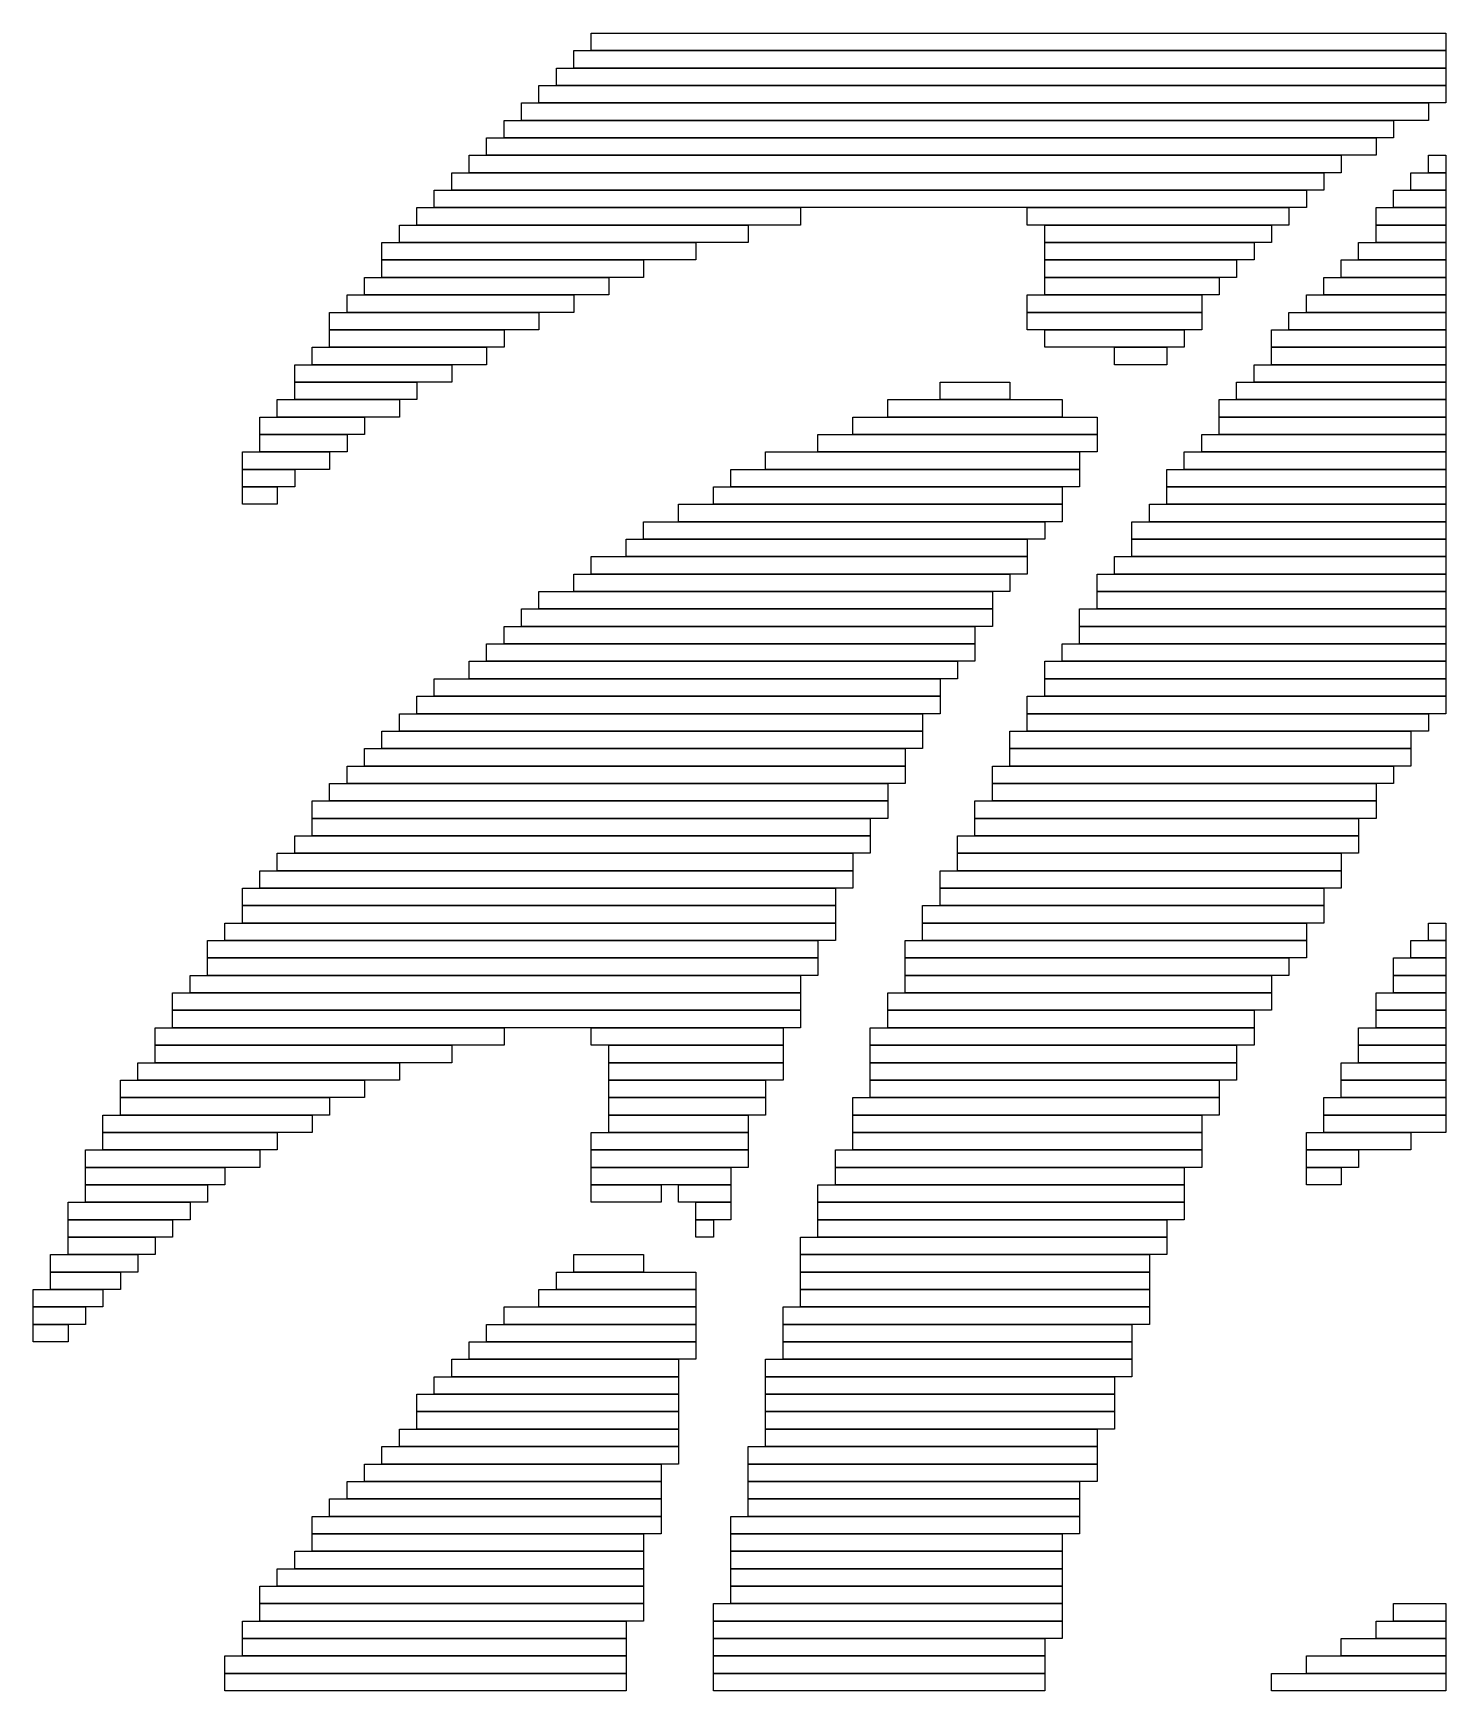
# Model space of a CAD drawing. Extents: x 481 to 562, y 465 to 560.
import ezdxf

# ---------------------------------------------------------------- set-up
doc = ezdxf.new("R2010")
doc.units = 0

msp = doc.modelspace()

# ---------------------------------------------------------------- linework, layer by layer
for p, q in [((513, 560), (562, 560)), ((513, 559), (513, 560)), ((562, 560), (562, 559)), ((512, 559), (562, 559)), ((512, 558), (512, 559)), ((562, 559), (513, 559)), ((562, 559), (562, 558)), ((511, 558), (562, 558)), ((511, 557), (511, 558)), ((562, 558), (512, 558)), ((562, 558), (562, 557)), ((510, 557), (562, 557)), ((510, 556), (510, 557)), ((562, 557), (511, 557)), ((562, 557), (562, 556)), ((509, 556), (561, 556)), ((509, 555), (509, 556)), ((562, 556), (510, 556)), ((561, 556), (561, 555)), ((508, 555), (559, 555)), ((508, 554), (508, 555)), ((561, 555), (509, 555)), ((559, 555), (559, 554)), ((507, 554), (558, 554)), ((507, 553), (507, 554)), ((559, 554), (508, 554)), ((558, 554), (558, 553)), ((506, 553), (556, 553)), ((506, 552), (506, 553)), ((558, 553), (507, 553)), ((556, 553), (556, 552)), ((561, 553), (562, 553)), ((561, 552), (561, 553)), ((562, 553), (562, 552)), ((505, 552), (555, 552)), ((505, 551), (505, 552)), ((556, 552), (506, 552)), ((555, 552), (555, 551)), ((560, 552), (562, 552)), ((560, 551), (560, 552)), ((562, 552), (561, 552)), ((562, 552), (562, 551)), ((504, 551), (554, 551)), ((504, 550), (504, 551)), ((555, 551), (505, 551)), ((554, 551), (554, 550)), ((559, 551), (562, 551)), ((559, 550), (559, 551)), ((562, 551), (560, 551)), ((562, 551), (562, 550)), ((503, 550), (525, 550)), ((503, 549), (503, 550)), ((554, 550), (504, 550)), ((525, 550), (525, 549)), ((538, 550), (553, 550)), ((538, 549), (538, 550)), ((553, 550), (553, 549)), ((558, 550), (562, 550)), ((558, 549), (558, 550)), ((562, 550), (559, 550)), ((562, 550), (562, 549)), ((502, 549), (522, 549)), ((502, 548), (502, 549)), ((525, 549), (503, 549)), ((522, 549), (522, 548)), ((553, 549), (538, 549)), ((539, 549), (552, 549)), ((539, 548), (539, 549)), ((552, 549), (552, 548)), ((562, 549), (558, 549)), ((558, 549), (562, 549)), ((558, 548), (558, 549)), ((562, 549), (562, 548)), ((501, 548), (519, 548)), ((501, 547), (501, 548)), ((522, 548), (502, 548)), ((519, 548), (519, 547)), ((552, 548), (539, 548)), ((539, 548), (551, 548)), ((539, 547), (539, 548)), ((551, 548), (551, 547)), ((557, 548), (562, 548)), ((557, 547), (557, 548)), ((562, 548), (558, 548)), ((562, 548), (562, 547)), ((519, 547), (501, 547)), ((501, 547), (516, 547)), ((501, 546), (501, 547)), ((516, 547), (516, 546)), ((551, 547), (539, 547)), ((539, 547), (550, 547)), ((539, 546), (539, 547)), ((550, 547), (550, 546)), ((556, 547), (562, 547)), ((556, 546), (556, 547)), ((562, 547), (557, 547)), ((562, 547), (562, 546)), ((500, 546), (514, 546)), ((500, 545), (500, 546)), ((516, 546), (501, 546)), ((514, 546), (514, 545)), ((550, 546), (539, 546)), ((539, 546), (549, 546)), ((539, 545), (539, 546)), ((549, 546), (549, 545)), ((555, 546), (562, 546)), ((555, 545), (555, 546)), ((562, 546), (556, 546)), ((562, 546), (562, 545)), ((499, 545), (512, 545)), ((499, 544), (499, 545)), ((514, 545), (500, 545)), ((512, 545), (512, 544)), ((538, 545), (548, 545)), ((538, 544), (538, 545)), ((549, 545), (539, 545)), ((548, 545), (548, 544)), ((554, 545), (562, 545)), ((554, 544), (554, 545)), ((562, 545), (555, 545)), ((562, 545), (562, 544)), ((498, 544), (510, 544)), ((498, 543), (498, 544)), ((512, 544), (499, 544)), ((510, 544), (510, 543)), ((548, 544), (538, 544)), ((538, 544), (548, 544)), ((538, 543), (538, 544)), ((548, 544), (548, 543)), ((553, 544), (562, 544)), ((553, 543), (553, 544)), ((562, 544), (554, 544)), ((562, 544), (562, 543)), ((510, 543), (498, 543)), ((498, 543), (508, 543)), ((498, 542), (498, 543)), ((508, 543), (508, 542)), ((548, 543), (538, 543)), ((539, 543), (547, 543)), ((539, 542), (539, 543)), ((547, 543), (547, 542)), ((552, 543), (562, 543)), ((552, 542), (552, 543)), ((562, 543), (553, 543)), ((562, 543), (562, 542)), ((497, 542), (507, 542)), ((497, 541), (497, 542)), ((508, 542), (498, 542)), ((507, 542), (507, 541)), ((547, 542), (539, 542)), ((543, 542), (546, 542)), ((543, 541), (543, 542)), ((546, 542), (546, 541)), ((562, 542), (552, 542)), ((552, 542), (562, 542)), ((552, 541), (552, 542)), ((562, 542), (562, 541)), ((496, 541), (505, 541)), ((496, 540), (496, 541)), ((507, 541), (497, 541)), ((505, 541), (505, 540)), ((546, 541), (543, 541)), ((551, 541), (562, 541)), ((551, 540), (551, 541)), ((562, 541), (552, 541)), ((562, 541), (562, 540)), ((505, 540), (496, 540)), ((496, 540), (503, 540)), ((496, 539), (496, 540)), ((503, 540), (503, 539)), ((533, 540), (537, 540)), ((533, 539), (533, 540)), ((537, 540), (537, 539)), ((550, 540), (562, 540)), ((550, 539), (550, 540)), ((562, 540), (551, 540)), ((562, 540), (562, 539)), ((495, 539), (502, 539)), ((495, 538), (495, 539)), ((503, 539), (496, 539)), ((502, 539), (502, 538)), ((530, 539), (540, 539)), ((530, 538), (530, 539)), ((537, 539), (533, 539)), ((540, 539), (540, 538)), ((549, 539), (562, 539)), ((549, 538), (549, 539)), ((562, 539), (550, 539)), ((562, 539), (562, 538)), ((494, 538), (500, 538)), ((494, 537), (494, 538)), ((502, 538), (495, 538)), ((500, 538), (500, 537)), ((528, 538), (542, 538)), ((528, 537), (528, 538)), ((540, 538), (530, 538)), ((542, 538), (542, 537)), ((562, 538), (549, 538)), ((549, 538), (562, 538)), ((549, 537), (549, 538)), ((562, 538), (562, 537)), ((500, 537), (494, 537)), ((494, 537), (499, 537)), ((494, 536), (494, 537)), ((499, 537), (499, 536)), ((526, 537), (542, 537)), ((526, 536), (526, 537)), ((542, 537), (528, 537)), ((542, 537), (542, 536)), ((548, 537), (562, 537)), ((548, 536), (548, 537)), ((562, 537), (549, 537)), ((562, 537), (562, 536)), ((493, 536), (498, 536)), ((493, 535), (493, 536)), ((499, 536), (494, 536)), ((498, 536), (498, 535)), ((523, 536), (541, 536)), ((523, 535), (523, 536)), ((542, 536), (526, 536)), ((541, 536), (541, 535)), ((547, 536), (562, 536)), ((547, 535), (547, 536)), ((562, 536), (548, 536)), ((562, 536), (562, 535)), ((498, 535), (493, 535)), ((493, 535), (496, 535)), ((493, 534), (493, 535)), ((496, 535), (496, 534)), ((521, 535), (541, 535)), ((521, 534), (521, 535)), ((541, 535), (523, 535)), ((541, 535), (541, 534)), ((546, 535), (562, 535)), ((546, 534), (546, 535)), ((562, 535), (547, 535)), ((562, 535), (562, 534)), ((496, 534), (493, 534)), ((493, 534), (495, 534)), ((493, 533), (493, 534)), ((495, 534), (495, 533)), ((520, 534), (540, 534)), ((520, 533), (520, 534)), ((541, 534), (521, 534)), ((540, 534), (540, 533)), ((562, 534), (546, 534)), ((546, 534), (562, 534)), ((546, 533), (546, 534)), ((562, 534), (562, 533)), ((495, 533), (493, 533)), ((518, 533), (540, 533)), ((518, 532), (518, 533)), ((540, 533), (520, 533)), ((540, 533), (540, 532)), ((545, 533), (562, 533)), ((545, 532), (545, 533)), ((562, 533), (546, 533)), ((562, 533), (562, 532)), ((516, 532), (539, 532)), ((516, 531), (516, 532)), ((540, 532), (518, 532)), ((539, 532), (539, 531)), ((544, 532), (562, 532)), ((544, 531), (544, 532)), ((562, 532), (545, 532)), ((562, 532), (562, 531)), ((515, 531), (538, 531)), ((515, 530), (515, 531)), ((539, 531), (516, 531)), ((538, 531), (538, 530)), ((562, 531), (544, 531)), ((544, 531), (562, 531)), ((544, 530), (544, 531)), ((562, 531), (562, 530)), ((513, 530), (538, 530)), ((513, 529), (513, 530)), ((538, 530), (515, 530)), ((538, 530), (538, 529)), ((543, 530), (562, 530)), ((543, 529), (543, 530)), ((562, 530), (544, 530)), ((562, 530), (562, 529)), ((512, 529), (537, 529)), ((512, 528), (512, 529)), ((538, 529), (513, 529)), ((537, 529), (537, 528)), ((542, 529), (562, 529)), ((542, 528), (542, 529)), ((562, 529), (543, 529)), ((562, 529), (562, 528)), ((510, 528), (536, 528)), ((510, 527), (510, 528)), ((537, 528), (512, 528)), ((536, 528), (536, 527)), ((562, 528), (542, 528)), ((542, 528), (562, 528)), ((542, 527), (542, 528)), ((562, 528), (562, 527)), ((509, 527), (536, 527)), ((509, 526), (509, 527)), ((536, 527), (510, 527)), ((536, 527), (536, 526)), ((541, 527), (562, 527)), ((541, 526), (541, 527)), ((562, 527), (542, 527)), ((562, 527), (562, 526)), ((508, 526), (535, 526)), ((508, 525), (508, 526)), ((536, 526), (509, 526)), ((535, 526), (535, 525)), ((562, 526), (541, 526)), ((541, 526), (562, 526)), ((541, 525), (541, 526)), ((562, 526), (562, 525)), ((507, 525), (535, 525)), ((507, 524), (507, 525)), ((535, 525), (508, 525)), ((535, 525), (535, 524)), ((540, 525), (562, 525)), ((540, 524), (540, 525)), ((562, 525), (541, 525)), ((562, 525), (562, 524)), ((506, 524), (534, 524)), ((506, 523), (506, 524)), ((535, 524), (507, 524)), ((534, 524), (534, 523)), ((539, 524), (562, 524)), ((539, 523), (539, 524)), ((562, 524), (540, 524)), ((562, 524), (562, 523)), ((504, 523), (533, 523)), ((504, 522), (504, 523)), ((534, 523), (506, 523)), ((533, 523), (533, 522)), ((562, 523), (539, 523)), ((539, 523), (562, 523)), ((539, 522), (539, 523)), ((562, 523), (562, 522)), ((503, 522), (533, 522)), ((503, 521), (503, 522)), ((533, 522), (504, 522)), ((533, 522), (533, 521)), ((538, 522), (562, 522)), ((538, 521), (538, 522)), ((562, 522), (539, 522)), ((562, 522), (562, 521)), ((502, 521), (532, 521)), ((502, 520), (502, 521)), ((533, 521), (503, 521)), ((532, 521), (532, 520)), ((562, 521), (538, 521)), ((538, 521), (561, 521)), ((538, 520), (538, 521)), ((561, 521), (561, 520)), ((501, 520), (532, 520)), ((501, 519), (501, 520)), ((532, 520), (502, 520)), ((532, 520), (532, 519)), ((537, 520), (560, 520)), ((537, 519), (537, 520)), ((561, 520), (538, 520)), ((560, 520), (560, 519)), ((500, 519), (531, 519)), ((500, 518), (500, 519)), ((532, 519), (501, 519)), ((531, 519), (531, 518)), ((560, 519), (537, 519)), ((537, 519), (560, 519)), ((537, 518), (537, 519)), ((560, 519), (560, 518)), ((499, 518), (531, 518)), ((499, 517), (499, 518)), ((531, 518), (500, 518)), ((531, 518), (531, 517)), ((536, 518), (559, 518)), ((536, 517), (536, 518)), ((560, 518), (537, 518)), ((559, 518), (559, 517)), ((498, 517), (530, 517)), ((498, 516), (498, 517)), ((531, 517), (499, 517)), ((530, 517), (530, 516)), ((559, 517), (536, 517)), ((536, 517), (558, 517)), ((536, 516), (536, 517)), ((558, 517), (558, 516)), ((497, 516), (530, 516)), ((497, 515), (497, 516)), ((530, 516), (498, 516)), ((530, 516), (530, 515)), ((535, 516), (558, 516)), ((535, 515), (535, 516)), ((558, 516), (536, 516)), ((558, 516), (558, 515)), ((530, 515), (497, 515)), ((497, 515), (529, 515)), ((497, 514), (497, 515)), ((529, 515), (529, 514)), ((558, 515), (535, 515)), ((535, 515), (557, 515)), ((535, 514), (535, 515)), ((557, 515), (557, 514)), ((496, 514), (529, 514)), ((496, 513), (496, 514)), ((529, 514), (497, 514)), ((529, 514), (529, 513)), ((534, 514), (557, 514)), ((534, 513), (534, 514)), ((557, 514), (535, 514)), ((557, 514), (557, 513)), ((495, 513), (528, 513)), ((495, 512), (495, 513)), ((529, 513), (496, 513)), ((528, 513), (528, 512)), ((557, 513), (534, 513)), ((534, 513), (556, 513)), ((534, 512), (534, 513)), ((556, 513), (556, 512)), ((494, 512), (528, 512)), ((494, 511), (494, 512)), ((528, 512), (495, 512)), ((528, 512), (528, 511)), ((533, 512), (556, 512)), ((533, 511), (533, 512)), ((556, 512), (534, 512)), ((556, 512), (556, 511)), ((493, 511), (527, 511)), ((493, 510), (493, 511)), ((528, 511), (494, 511)), ((527, 511), (527, 510)), ((556, 511), (533, 511)), ((533, 511), (555, 511)), ((533, 510), (533, 511)), ((555, 511), (555, 510)), ((527, 510), (493, 510)), ((493, 510), (527, 510)), ((493, 509), (493, 510)), ((527, 510), (527, 509)), ((532, 510), (555, 510)), ((532, 509), (532, 510)), ((555, 510), (533, 510)), ((555, 510), (555, 509)), ((492, 509), (527, 509)), ((492, 508), (492, 509)), ((527, 509), (493, 509)), ((527, 509), (527, 508)), ((555, 509), (532, 509)), ((532, 509), (554, 509)), ((532, 508), (532, 509)), ((554, 509), (554, 508)), ((561, 509), (562, 509)), ((561, 508), (561, 509)), ((562, 509), (562, 508)), ((491, 508), (526, 508)), ((491, 507), (491, 508)), ((527, 508), (492, 508)), ((526, 508), (526, 507)), ((531, 508), (554, 508)), ((531, 507), (531, 508)), ((554, 508), (532, 508)), ((554, 508), (554, 507)), ((560, 508), (562, 508)), ((560, 507), (560, 508)), ((562, 508), (561, 508)), ((562, 508), (562, 507)), ((526, 507), (491, 507)), ((491, 507), (526, 507)), ((491, 506), (491, 507)), ((526, 507), (526, 506)), ((554, 507), (531, 507)), ((531, 507), (553, 507)), ((531, 506), (531, 507)), ((553, 507), (553, 506)), ((559, 507), (562, 507)), ((559, 506), (559, 507)), ((562, 507), (560, 507)), ((562, 507), (562, 506)), ((490, 506), (525, 506)), ((490, 505), (490, 506)), ((526, 506), (491, 506)), ((525, 506), (525, 505)), ((553, 506), (531, 506)), ((531, 506), (552, 506)), ((531, 505), (531, 506)), ((552, 506), (552, 505)), ((562, 506), (559, 506)), ((559, 506), (562, 506)), ((559, 505), (559, 506)), ((562, 506), (562, 505)), ((489, 505), (525, 505)), ((489, 504), (489, 505)), ((525, 505), (490, 505)), ((525, 505), (525, 504)), ((530, 505), (552, 505)), ((530, 504), (530, 505)), ((552, 505), (531, 505)), ((552, 505), (552, 504)), ((558, 505), (562, 505)), ((558, 504), (558, 505)), ((562, 505), (559, 505)), ((562, 505), (562, 504)), ((525, 504), (489, 504)), ((489, 504), (525, 504)), ((489, 503), (489, 504)), ((525, 504), (525, 503)), ((552, 504), (530, 504)), ((530, 504), (551, 504)), ((530, 503), (530, 504)), ((551, 504), (551, 503)), ((562, 504), (558, 504)), ((558, 504), (562, 504)), ((558, 503), (558, 504)), ((562, 504), (562, 503)), ((488, 503), (508, 503)), ((488, 502), (488, 503)), ((525, 503), (489, 503)), ((508, 503), (508, 502)), ((513, 503), (524, 503)), ((513, 502), (513, 503)), ((524, 503), (524, 502)), ((529, 503), (551, 503)), ((529, 502), (529, 503)), ((551, 503), (530, 503)), ((551, 503), (551, 502)), ((557, 503), (562, 503)), ((557, 502), (557, 503)), ((562, 503), (558, 503)), ((562, 503), (562, 502)), ((508, 502), (488, 502)), ((488, 502), (505, 502)), ((488, 501), (488, 502)), ((505, 502), (505, 501)), ((524, 502), (513, 502)), ((514, 502), (524, 502)), ((514, 501), (514, 502)), ((524, 502), (524, 501)), ((551, 502), (529, 502)), ((529, 502), (550, 502)), ((529, 501), (529, 502)), ((550, 502), (550, 501)), ((562, 502), (557, 502)), ((557, 502), (562, 502)), ((557, 501), (557, 502)), ((562, 502), (562, 501)), ((487, 501), (502, 501)), ((487, 500), (487, 501)), ((505, 501), (488, 501)), ((502, 501), (502, 500)), ((524, 501), (514, 501)), ((514, 501), (524, 501)), ((514, 500), (514, 501)), ((524, 501), (524, 500)), ((550, 501), (529, 501)), ((529, 501), (550, 501)), ((529, 500), (529, 501)), ((550, 501), (550, 500)), ((556, 501), (562, 501)), ((556, 500), (556, 501)), ((562, 501), (557, 501)), ((562, 501), (562, 500)), ((486, 500), (500, 500)), ((486, 499), (486, 500)), ((502, 500), (487, 500)), ((500, 500), (500, 499)), ((524, 500), (514, 500)), ((514, 500), (523, 500)), ((514, 499), (514, 500)), ((523, 500), (523, 499)), ((550, 500), (529, 500)), ((529, 500), (549, 500)), ((529, 499), (529, 500)), ((549, 500), (549, 499)), ((562, 500), (556, 500)), ((556, 500), (562, 500)), ((556, 499), (556, 500)), ((562, 500), (562, 499)), ((500, 499), (486, 499)), ((486, 499), (498, 499)), ((486, 498), (486, 499)), ((498, 499), (498, 498)), ((523, 499), (514, 499)), ((514, 499), (523, 499)), ((514, 498), (514, 499)), ((523, 499), (523, 498)), ((528, 499), (549, 499)), ((528, 498), (528, 499)), ((549, 499), (529, 499)), ((549, 499), (549, 498)), ((555, 499), (562, 499)), ((555, 498), (555, 499)), ((562, 499), (556, 499)), ((562, 499), (562, 498)), ((485, 498), (497, 498)), ((485, 497), (485, 498)), ((498, 498), (486, 498)), ((497, 498), (497, 497)), ((523, 498), (514, 498)), ((514, 498), (522, 498)), ((514, 497), (514, 498)), ((522, 498), (522, 497)), ((549, 498), (528, 498)), ((528, 498), (548, 498)), ((528, 497), (528, 498)), ((548, 498), (548, 497)), ((562, 498), (555, 498)), ((555, 498), (562, 498)), ((555, 497), (555, 498)), ((562, 498), (562, 497)), ((497, 497), (485, 497)), ((485, 497), (495, 497)), ((485, 496), (485, 497)), ((495, 497), (495, 496)), ((513, 497), (522, 497)), ((513, 496), (513, 497)), ((522, 497), (514, 497)), ((522, 497), (522, 496)), ((548, 497), (528, 497)), ((528, 497), (548, 497)), ((528, 496), (528, 497)), ((548, 497), (548, 496)), ((554, 497), (560, 497)), ((554, 496), (554, 497)), ((562, 497), (555, 497)), ((560, 497), (560, 496)), ((484, 496), (494, 496)), ((484, 495), (484, 496)), ((495, 496), (485, 496)), ((494, 496), (494, 495)), ((522, 496), (513, 496)), ((513, 496), (522, 496)), ((513, 495), (513, 496)), ((522, 496), (522, 495)), ((527, 496), (548, 496)), ((527, 495), (527, 496)), ((548, 496), (528, 496)), ((548, 496), (548, 495)), ((560, 496), (554, 496)), ((554, 496), (557, 496)), ((554, 495), (554, 496)), ((557, 496), (557, 495)), ((494, 495), (484, 495)), ((484, 495), (492, 495)), ((484, 494), (484, 495)), ((492, 495), (492, 494)), ((522, 495), (513, 495)), ((513, 495), (521, 495)), ((513, 494), (513, 495)), ((521, 495), (521, 494)), ((548, 495), (527, 495)), ((527, 495), (547, 495)), ((527, 494), (527, 495)), ((547, 495), (547, 494)), ((557, 495), (554, 495)), ((554, 495), (556, 495)), ((554, 494), (554, 495)), ((556, 495), (556, 494)), ((492, 494), (484, 494)), ((484, 494), (491, 494)), ((484, 493), (484, 494)), ((491, 494), (491, 493)), ((521, 494), (513, 494)), ((513, 494), (517, 494)), ((513, 493), (513, 494)), ((517, 494), (517, 493)), ((518, 494), (521, 494)), ((518, 493), (518, 494)), ((521, 494), (521, 493)), ((526, 494), (547, 494)), ((526, 493), (526, 494)), ((547, 494), (527, 494)), ((547, 494), (547, 493)), ((556, 494), (554, 494)), ((483, 493), (490, 493)), ((483, 492), (483, 493)), ((491, 493), (484, 493)), ((490, 493), (490, 492)), ((517, 493), (513, 493)), ((521, 493), (518, 493)), ((519, 493), (521, 493)), ((519, 492), (519, 493)), ((521, 493), (521, 492)), ((547, 493), (526, 493)), ((526, 493), (547, 493)), ((526, 492), (526, 493)), ((547, 493), (547, 492)), ((490, 492), (483, 492)), ((483, 492), (489, 492)), ((483, 491), (483, 492)), ((489, 492), (489, 491)), ((521, 492), (519, 492)), ((519, 492), (520, 492)), ((519, 491), (519, 492)), ((520, 492), (520, 491)), ((547, 492), (526, 492)), ((526, 492), (546, 492)), ((526, 491), (526, 492)), ((546, 492), (546, 491)), ((489, 491), (483, 491)), ((483, 491), (488, 491)), ((483, 490), (483, 491)), ((488, 491), (488, 490)), ((520, 491), (519, 491)), ((525, 491), (546, 491)), ((525, 490), (525, 491)), ((546, 491), (526, 491)), ((546, 491), (546, 490)), ((482, 490), (487, 490)), ((482, 489), (482, 490)), ((488, 490), (483, 490)), ((487, 490), (487, 489)), ((512, 490), (516, 490)), ((512, 489), (512, 490)), ((516, 490), (516, 489)), ((546, 490), (525, 490)), ((525, 490), (545, 490)), ((525, 489), (525, 490)), ((545, 490), (545, 489)), ((487, 489), (482, 489)), ((482, 489), (486, 489)), ((482, 488), (482, 489)), ((486, 489), (486, 488)), ((511, 489), (519, 489)), ((511, 488), (511, 489)), ((516, 489), (512, 489)), ((519, 489), (519, 488)), ((545, 489), (525, 489)), ((525, 489), (545, 489)), ((525, 488), (525, 489)), ((545, 489), (545, 488)), ((481, 488), (485, 488)), ((481, 487), (481, 488)), ((486, 488), (482, 488)), ((485, 488), (485, 487)), ((510, 488), (519, 488)), ((510, 487), (510, 488)), ((519, 488), (511, 488)), ((519, 488), (519, 487)), ((545, 488), (525, 488)), ((525, 488), (545, 488)), ((525, 487), (525, 488)), ((545, 488), (545, 487)), ((485, 487), (481, 487)), ((481, 487), (484, 487)), ((481, 486), (481, 487)), ((484, 487), (484, 486)), ((508, 487), (519, 487)), ((508, 486), (508, 487)), ((519, 487), (510, 487)), ((519, 487), (519, 486)), ((524, 487), (545, 487)), ((524, 486), (524, 487)), ((545, 487), (525, 487)), ((545, 487), (545, 486)), ((484, 486), (481, 486)), ((481, 486), (483, 486)), ((481, 485), (481, 486)), ((483, 486), (483, 485)), ((507, 486), (519, 486)), ((507, 485), (507, 486)), ((519, 486), (508, 486)), ((519, 486), (519, 485)), ((545, 486), (524, 486)), ((524, 486), (544, 486)), ((524, 485), (524, 486)), ((544, 486), (544, 485)), ((483, 485), (481, 485)), ((506, 485), (519, 485)), ((506, 484), (506, 485)), ((519, 485), (507, 485)), ((519, 485), (519, 484)), ((544, 485), (524, 485)), ((524, 485), (544, 485)), ((524, 484), (524, 485)), ((544, 485), (544, 484)), ((505, 484), (518, 484)), ((505, 483), (505, 484)), ((519, 484), (506, 484)), ((518, 484), (518, 483)), ((523, 484), (544, 484)), ((523, 483), (523, 484)), ((544, 484), (524, 484)), ((544, 484), (544, 483)), ((504, 483), (518, 483)), ((504, 482), (504, 483)), ((518, 483), (505, 483)), ((518, 483), (518, 482)), ((544, 483), (523, 483)), ((523, 483), (543, 483)), ((523, 482), (523, 483)), ((543, 483), (543, 482)), ((503, 482), (518, 482)), ((503, 481), (503, 482)), ((518, 482), (504, 482)), ((518, 482), (518, 481)), ((543, 482), (523, 482)), ((523, 482), (543, 482)), ((523, 481), (523, 482)), ((543, 482), (543, 481)), ((518, 481), (503, 481)), ((503, 481), (518, 481)), ((503, 480), (503, 481)), ((518, 481), (518, 480)), ((543, 481), (523, 481)), ((523, 481), (543, 481)), ((523, 480), (523, 481)), ((543, 481), (543, 480)), ((502, 480), (518, 480)), ((502, 479), (502, 480)), ((518, 480), (503, 480)), ((518, 480), (518, 479)), ((543, 480), (523, 480)), ((523, 480), (542, 480)), ((523, 479), (523, 480)), ((542, 480), (542, 479)), ((501, 479), (518, 479)), ((501, 478), (501, 479)), ((518, 479), (502, 479)), ((518, 479), (518, 478)), ((522, 479), (542, 479)), ((522, 478), (522, 479)), ((542, 479), (523, 479)), ((542, 479), (542, 478)), ((500, 478), (517, 478)), ((500, 477), (500, 478)), ((518, 478), (501, 478)), ((517, 478), (517, 477)), ((542, 478), (522, 478)), ((522, 478), (542, 478)), ((522, 477), (522, 478)), ((542, 478), (542, 477)), ((499, 477), (517, 477)), ((499, 476), (499, 477)), ((517, 477), (500, 477)), ((517, 477), (517, 476)), ((542, 477), (522, 477)), ((522, 477), (541, 477)), ((522, 476), (522, 477)), ((541, 477), (541, 476)), ((498, 476), (517, 476)), ((498, 475), (498, 476)), ((517, 476), (499, 476)), ((517, 476), (517, 475)), ((541, 476), (522, 476)), ((522, 476), (541, 476)), ((522, 475), (522, 476)), ((541, 476), (541, 475)), ((497, 475), (517, 475)), ((497, 474), (497, 475)), ((517, 475), (498, 475)), ((517, 475), (517, 474)), ((521, 475), (541, 475)), ((521, 474), (521, 475)), ((541, 475), (522, 475)), ((541, 475), (541, 474)), ((517, 474), (497, 474)), ((497, 474), (516, 474)), ((497, 473), (497, 474)), ((516, 474), (516, 473)), ((541, 474), (521, 474)), ((521, 474), (540, 474)), ((521, 473), (521, 474)), ((540, 474), (540, 473)), ((496, 473), (516, 473)), ((496, 472), (496, 473)), ((516, 473), (497, 473)), ((516, 473), (516, 472)), ((540, 473), (521, 473)), ((521, 473), (540, 473)), ((521, 472), (521, 473)), ((540, 473), (540, 472)), ((495, 472), (516, 472)), ((495, 471), (495, 472)), ((516, 472), (496, 472)), ((516, 472), (516, 471)), ((540, 472), (521, 472)), ((521, 472), (540, 472)), ((521, 471), (521, 472)), ((540, 472), (540, 471)), ((494, 471), (516, 471)), ((494, 470), (494, 471)), ((516, 471), (495, 471)), ((516, 471), (516, 470)), ((540, 471), (521, 471)), ((521, 471), (540, 471)), ((521, 470), (521, 471)), ((540, 471), (540, 470)), ((516, 470), (494, 470)), ((494, 470), (516, 470)), ((494, 469), (494, 470)), ((516, 470), (516, 469)), ((520, 470), (540, 470)), ((520, 469), (520, 470)), ((540, 470), (521, 470)), ((540, 470), (540, 469)), ((559, 470), (562, 470)), ((559, 469), (559, 470)), ((562, 470), (562, 469)), ((493, 469), (515, 469)), ((493, 468), (493, 469)), ((516, 469), (494, 469)), ((515, 469), (515, 468)), ((540, 469), (520, 469)), ((520, 469), (540, 469)), ((520, 468), (520, 469)), ((540, 469), (540, 468)), ((558, 469), (562, 469)), ((558, 468), (558, 469)), ((562, 469), (559, 469)), ((562, 469), (562, 468)), ((515, 468), (493, 468)), ((493, 468), (515, 468)), ((493, 467), (493, 468)), ((515, 468), (515, 467)), ((540, 468), (520, 468)), ((520, 468), (539, 468)), ((520, 467), (520, 468)), ((539, 468), (539, 467)), ((556, 468), (562, 468)), ((556, 467), (556, 468)), ((562, 468), (558, 468)), ((562, 468), (562, 467)), ((492, 467), (515, 467)), ((492, 466), (492, 467)), ((515, 467), (493, 467)), ((515, 467), (515, 466)), ((539, 467), (520, 467)), ((520, 467), (539, 467)), ((520, 466), (520, 467)), ((539, 467), (539, 466)), ((554, 467), (562, 467)), ((554, 466), (554, 467)), ((562, 467), (556, 467)), ((562, 467), (562, 466)), ((515, 466), (492, 466)), ((492, 466), (515, 466)), ((492, 465), (492, 466)), ((515, 466), (515, 465)), ((539, 466), (520, 466)), ((520, 466), (539, 466)), ((520, 465), (520, 466)), ((539, 466), (539, 465)), ((552, 466), (562, 466)), ((552, 465), (552, 466)), ((562, 466), (554, 466)), ((562, 466), (562, 465)), ((515, 465), (492, 465)), ((539, 465), (520, 465)), ((562, 465), (552, 465))]:
    msp.add_line(p, q)

doc.saveas('drawing.dxf')
